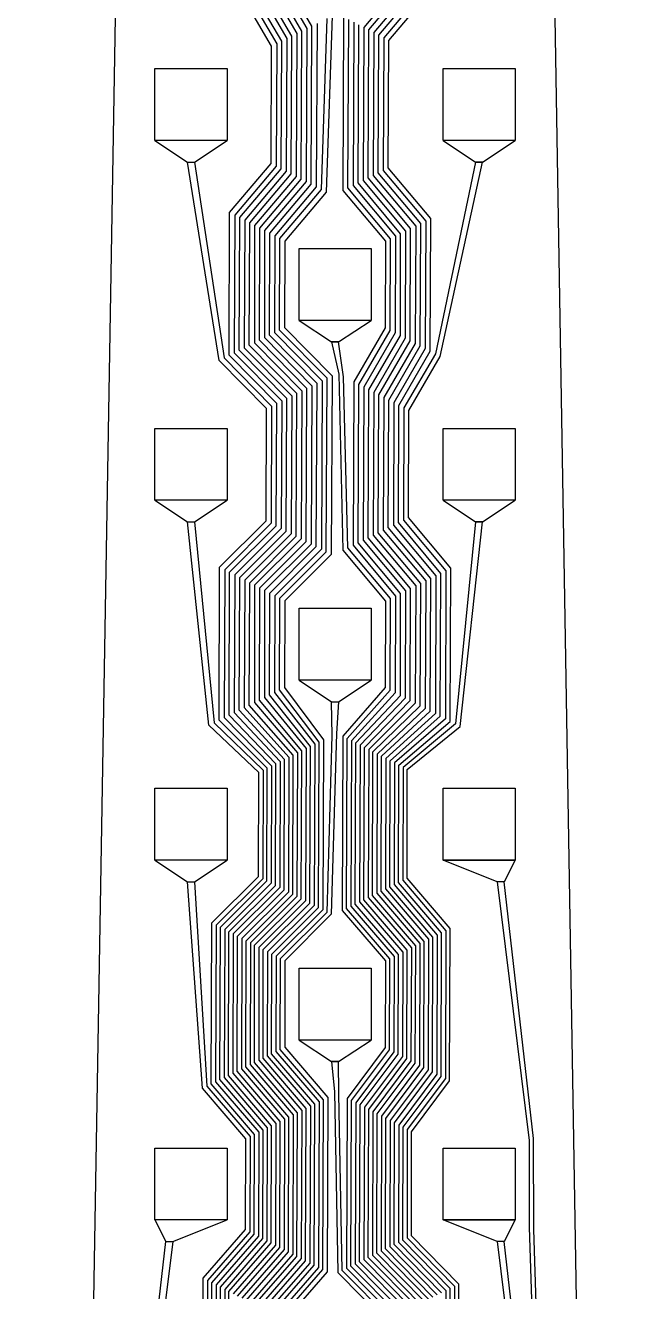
# Model space of a CAD drawing. Header units: inches. Extents: x 106592 to 209533, y 57057 to 74911.
# Drawn here: x 147996.9 to 148082.9, y 70668.2 to 70844.1 of the extents above; entities that cross this region are included whole.
import ezdxf

# ---------------------------------------------------------------- set-up
doc = ezdxf.new("R2010")
doc.units = ezdxf.units.IN
doc.header["$MEASUREMENT"] = 0
for name, color, linetype in [('metal', 221, 'Continuous'), ('nitride window', 40, 'Continuous'), ('profile', 140, 'Continuous')]:
    doc.layers.add(name, color=color, linetype=linetype)

msp = doc.modelspace()

# ---------------------------------------------------------------- linework, layer by layer
at = {"layer": 'metal'}
for points in [[(148029.99, 70665.72), (148035.86, 70672.47), (148035.95, 70693.64), (148029.95, 70700.64), (148029.99, 70715.72), (148036.46, 70722.16), (148036.55, 70743.94), (148030.85, 70751.09), (148030.88, 70765.25), (148037.35, 70771.7), (148037.45, 70794.39), (148030.85, 70801.09), (148030.88, 70815.25), (148036.66, 70822.06), (148036.75, 70844.04), (148032.25, 70851.79)], [(148028.75, 70850.04), (148033.25, 70842.29), (148033.18, 70823.86), (148027.41, 70817.05), (148027.35, 70799.34), (148033.95, 70792.64), (148033.88, 70773.5), (148027.41, 70767.05), (148027.35, 70749.34), (148033.55, 70742.44), (148033.48, 70723.71), (148027.01, 70717.26), (148026.95, 70699.14), (148032.95, 70692.14), (148032.89, 70674.02), (148027.01, 70667.26)], [(148027.6, 70666.95), (148033.48, 70673.71), (148033.55, 70692.44), (148027.55, 70699.44), (148027.6, 70716.95), (148034.08, 70723.4), (148034.15, 70742.74), (148028.05, 70749.69), (148028.1, 70766.69), (148034.57, 70773.14), (148034.65, 70792.99), (148028.05, 70799.69), (148028.1, 70816.69), (148033.88, 70823.5), (148033.95, 70842.64), (148029.45, 70850.39)], [(148030.15, 70850.74), (148034.65, 70842.99), (148034.57, 70823.14), (148028.79, 70816.33), (148028.75, 70800.04), (148035.35, 70793.34), (148035.27, 70772.78), (148028.79, 70766.33), (148028.75, 70750.04), (148034.75, 70743.04), (148034.67, 70723.09), (148028.2, 70716.64), (148028.15, 70699.74), (148034.15, 70692.74), (148034.08, 70673.4), (148028.2, 70666.64)], [(148028.79, 70666.33), (148034.67, 70673.09), (148034.75, 70693.04), (148028.75, 70700.04), (148028.79, 70716.33), (148035.27, 70722.78), (148035.35, 70743.34), (148029.45, 70750.39), (148029.49, 70765.97), (148035.96, 70772.42), (148036.05, 70793.69), (148029.45, 70800.39), (148029.49, 70815.97), (148035.27, 70822.78), (148035.35, 70843.34), (148030.85, 70851.09)], [(148031.55, 70851.44), (148036.05, 70843.69), (148035.96, 70822.42), (148030.18, 70815.61), (148030.15, 70800.74), (148036.75, 70794.04), (148036.66, 70772.06), (148030.18, 70765.61), (148030.15, 70750.74), (148035.95, 70743.64), (148035.86, 70722.47), (148029.39, 70716.02), (148029.35, 70700.34), (148035.35, 70693.34), (148035.27, 70672.78), (148029.39, 70666.02)], [(148049.71, 70850.67), (148043.93, 70843.86), (148043.85, 70822.59), (148049.75, 70815.54), (148049.71, 70800.67), (148045.32, 70793.14), (148045.25, 70773.29), (148051.15, 70766.24), (148051.1, 70749.95), (148044.63, 70743.5), (148044.55, 70722.94), (148050.55, 70715.94), (148050.5, 70700.25), (148045.22, 70693.19), (148045.15, 70673.24), (148051.75, 70666.54)], [(148052.35, 70666.84), (148045.75, 70673.54), (148045.82, 70692.88), (148051.1, 70699.95), (148051.15, 70716.24), (148045.15, 70723.24), (148045.22, 70743.19), (148051.79, 70749.59), (148051.85, 70766.59), (148045.95, 70773.64), (148046.02, 70792.78), (148050.4, 70800.31), (148050.45, 70815.89), (148044.55, 70822.94), (148044.63, 70843.5), (148050.4, 70850.31)], [(148051.1, 70849.95), (148045.32, 70843.14), (148045.25, 70823.29), (148051.15, 70816.24), (148051.1, 70799.95), (148046.71, 70792.42), (148046.65, 70773.99), (148052.55, 70766.94), (148052.49, 70749.22), (148045.82, 70742.88), (148045.75, 70723.54), (148051.75, 70716.54), (148051.69, 70699.64), (148046.41, 70692.57), (148046.35, 70673.84), (148052.95, 70667.14)], [(148025.15, 70648.24), (148025.22, 70668.19), (148031.1, 70674.95), (148031.15, 70691.24), (148025.15, 70698.24), (148025.22, 70718.19), (148031.69, 70724.64), (148031.75, 70741.54), (148025.25, 70748.29), (148025.32, 70768.14), (148031.79, 70774.59), (148031.85, 70791.59), (148025.25, 70798.29), (148025.32, 70818.14), (148031.1, 70824.95), (148031.15, 70841.24), (148026.65, 70848.99)], [(148027.35, 70849.34), (148031.85, 70841.59), (148031.79, 70824.59), (148026.02, 70817.78), (148025.95, 70798.64), (148032.55, 70791.94), (148032.49, 70774.22), (148026.02, 70767.78), (148025.95, 70748.64), (148032.35, 70741.84), (148032.29, 70724.33), (148025.82, 70717.88), (148025.75, 70698.54), (148031.75, 70691.54), (148031.69, 70674.64), (148025.82, 70667.88)], [(148026.41, 70667.57), (148032.29, 70674.33), (148032.35, 70691.84), (148026.35, 70698.84), (148026.41, 70717.57), (148032.89, 70724.02), (148032.95, 70742.14), (148026.65, 70748.99), (148026.71, 70767.42), (148033.18, 70773.86), (148033.25, 70792.29), (148026.65, 70798.99), (148026.71, 70817.42), (148032.49, 70824.22), (148032.55, 70841.94), (148028.05, 70849.69)], [(148053.55, 70667.44), (148046.95, 70674.14), (148047.01, 70692.26), (148052.29, 70699.33), (148052.35, 70716.84), (148046.35, 70723.84), (148046.41, 70742.57), (148053.18, 70748.86), (148053.25, 70767.29), (148047.35, 70774.34), (148047.41, 70792.05), (148051.79, 70799.59), (148051.85, 70816.59), (148045.95, 70823.64), (148046.02, 70842.78), (148051.79, 70849.59)], [(148052.49, 70849.22), (148046.71, 70842.42), (148046.65, 70823.99), (148052.55, 70816.94), (148052.49, 70799.22), (148048.1, 70791.69), (148048.05, 70774.69), (148053.95, 70767.64), (148053.88, 70748.5), (148047.01, 70742.26), (148046.95, 70724.14), (148052.95, 70717.14), (148052.89, 70699.02), (148047.6, 70691.95), (148047.55, 70674.44), (148054.15, 70667.74)], [(148054.75, 70668.04), (148048.15, 70674.74), (148048.2, 70691.64), (148053.48, 70698.71), (148053.55, 70717.44), (148047.55, 70724.44), (148047.6, 70741.95), (148054.57, 70748.14), (148054.65, 70767.99), (148048.75, 70775.04), (148048.79, 70791.33), (148053.18, 70798.86), (148053.25, 70817.29), (148047.35, 70824.34), (148047.41, 70842.05), (148053.18, 70848.86)], [(148031.18, 70665.1), (148037.05, 70671.86), (148037.15, 70694.24), (148031.15, 70701.24), (148031.18, 70715.1), (148037.65, 70721.55), (148037.75, 70744.54), (148032.25, 70751.79), (148032.27, 70764.53), (148038.74, 70770.98), (148038.85, 70795.09), (148032.25, 70801.79), (148032.27, 70814.53), (148038.05, 70821.34), (148038.85, 70845.09)], [(148039.55, 70845.44), (148038.74, 70820.98), (148032.96, 70814.17), (148032.95, 70802.14), (148039.55, 70795.44), (148039.43, 70770.62), (148032.96, 70764.17), (148032.95, 70752.14), (148038.35, 70744.84), (148038.24, 70721.24), (148031.77, 70714.79), (148031.75, 70701.54), (148037.75, 70694.54), (148037.65, 70671.55), (148031.77, 70664.79)], [(148041.15, 70845.3), (148041.05, 70821.19), (148046.95, 70814.14), (148046.93, 70802.11), (148042.54, 70794.58), (148042.45, 70771.89), (148048.35, 70764.84), (148048.32, 70751.39), (148042.25, 70744.73), (148042.15, 70721.74), (148048.15, 70714.74), (148048.12, 70701.49), (148042.84, 70694.42), (148042.75, 70672.04), (148049.35, 70665.34)], [(148049.95, 70665.64), (148043.35, 70672.34), (148043.44, 70694.12), (148048.72, 70701.18), (148048.75, 70715.04), (148042.75, 70722.04), (148042.84, 70744.42), (148049.02, 70751.03), (148049.05, 70765.19), (148043.15, 70772.24), (148043.24, 70794.22), (148047.63, 70801.75), (148047.65, 70814.49), (148041.75, 70821.54), (148041.85, 70844.94)], [(148037.45, 70844.39), (148037.35, 70821.7), (148031.57, 70814.89), (148031.55, 70801.44), (148038.15, 70794.74), (148038.05, 70771.34), (148031.57, 70764.89), (148031.55, 70751.44), (148037.15, 70744.24), (148037.05, 70721.86), (148030.58, 70715.41), (148030.55, 70700.94), (148036.55, 70693.94), (148036.46, 70672.16), (148030.58, 70665.41)], [(148042.54, 70844.58), (148042.45, 70821.89), (148048.35, 70814.84), (148048.32, 70801.39), (148043.93, 70793.86), (148043.85, 70772.59), (148049.75, 70765.54), (148049.71, 70750.67), (148043.44, 70744.12), (148043.35, 70722.34), (148049.35, 70715.34), (148049.31, 70700.87), (148044.03, 70693.81), (148043.95, 70672.64), (148050.55, 70665.94)], [(148051.15, 70666.24), (148044.55, 70672.94), (148044.63, 70693.5), (148049.91, 70700.56), (148049.95, 70715.64), (148043.95, 70722.64), (148044.03, 70743.81), (148050.4, 70750.31), (148050.45, 70765.89), (148044.55, 70772.94), (148044.63, 70793.5), (148049.02, 70801.03), (148049.05, 70815.19), (148043.15, 70822.24), (148043.24, 70844.22)], [(148023.95, 70647.64), (148024.03, 70668.81), (148029.91, 70675.56), (148029.95, 70690.64), (148023.95, 70697.64), (148024.03, 70718.81), (148030.5, 70725.25), (148030.55, 70740.94), (148023.85, 70747.59), (148023.93, 70768.86), (148030.4, 70775.31), (148030.45, 70790.89), (148023.85, 70797.59), (148019.45, 70825.14), (148019.45, 70825.14), (148020.45, 70825.14), (148024.55, 70797.94), (148031.15, 70791.24), (148031.1, 70774.95), (148024.63, 70768.5), (148024.55, 70747.94), (148031.15, 70741.24), (148031.1, 70724.95), (148024.63, 70718.5), (148024.55, 70697.94), (148030.55, 70690.94), (148030.5, 70675.25), (148024.63, 70668.5), (148024.55, 70647.94)], [(148055.86, 70647.47), (148055.95, 70668.64), (148049.35, 70675.34), (148049.39, 70691.02), (148054.67, 70698.09), (148054.75, 70718.04), (148048.75, 70725.04), (148048.79, 70741.33), (148055.96, 70747.42), (148056.05, 70768.69), (148050.15, 70775.74), (148050.18, 70790.61), (148054.57, 70798.14), (148060.45, 70825.14), (148060.45, 70825.14), (148059.45, 70825.14), (148053.88, 70798.5), (148049.49, 70790.97), (148049.45, 70775.39), (148055.35, 70768.34), (148055.27, 70747.78), (148048.2, 70741.64), (148048.15, 70724.74), (148054.15, 70717.74), (148054.08, 70698.4), (148048.79, 70691.33), (148048.75, 70675.04), (148055.35, 70668.34), (148055.27, 70647.78)], [(148048.75, 70665.04), (148042.15, 70671.74), (148042.25, 70694.73), (148047.53, 70701.8), (148047.55, 70714.44), (148041.55, 70721.44), (148041.65, 70745.04), (148047.63, 70751.75), (148047.65, 70764.49), (148041.75, 70771.54), (148041.15, 70795.3), (148040.45, 70800.14), (148040.45, 70800.14), (148039.45, 70800.14), (148040.46, 70795.66), (148041.05, 70771.19), (148046.95, 70764.14), (148046.93, 70752.11), (148041.05, 70745.35), (148040.95, 70721.14), (148046.95, 70714.14), (148046.93, 70702.11), (148041.65, 70695.04), (148041.55, 70671.44), (148048.15, 70664.74)], [(148022.75, 70647.04), (148022.84, 70669.42), (148028.72, 70676.18), (148028.75, 70690.04), (148022.75, 70697.04), (148022.84, 70719.42), (148029.31, 70725.87), (148029.35, 70740.34), (148022.45, 70746.89), (148019.45, 70775.14), (148019.45, 70775.14), (148020.45, 70775.14), (148023.15, 70747.24), (148029.95, 70740.64), (148029.91, 70725.56), (148023.44, 70719.12), (148023.35, 70697.34), (148029.35, 70690.34), (148029.31, 70675.87), (148023.44, 70669.12), (148023.35, 70647.34)], [(148057.05, 70646.86), (148057.15, 70669.24), (148050.55, 70675.94), (148050.58, 70690.41), (148055.86, 70697.47), (148055.95, 70718.64), (148049.95, 70725.64), (148049.99, 70740.72), (148057.35, 70746.7), (148060.45, 70775.14), (148060.45, 70775.14), (148059.45, 70775.14), (148056.66, 70747.06), (148049.39, 70741.02), (148049.35, 70725.34), (148055.35, 70718.34), (148055.27, 70697.78), (148049.99, 70690.72), (148049.95, 70675.64), (148056.55, 70668.94), (148056.46, 70647.16)], [(148032.37, 70664.48), (148038.24, 70671.24), (148038.35, 70694.84), (148032.35, 70701.84), (148032.37, 70714.48), (148038.84, 70720.93), (148039.55, 70745.44), (148039.45, 70750.14), (148039.45, 70750.14), (148040.45, 70750.14), (148040.15, 70745.74), (148039.43, 70720.62), (148032.96, 70714.17), (148032.96, 70702.15), (148038.95, 70695.14), (148038.84, 70670.93), (148032.96, 70664.17)], [(148021.55, 70646.44), (148021.65, 70670.04), (148027.53, 70676.8), (148027.55, 70689.44), (148021.55, 70696.44), (148019.45, 70725.14), (148019.45, 70725.14), (148020.45, 70725.14), (148022.15, 70696.74), (148028.15, 70689.74), (148028.12, 70676.49), (148022.25, 70669.73), (148022.15, 70646.74)], [(148068.72, 70640.1), (148067.55, 70676.84), (148067.53, 70689.48), (148063.45, 70725.14), (148063.45, 70725.14), (148062.45, 70725.14), (148066.93, 70689.17), (148066.93, 70677.15), (148068.12, 70639.79)], [(148047.55, 70664.44), (148040.95, 70671.14), (148040.46, 70695.66), (148040.45, 70700.14), (148040.45, 70700.14), (148039.45, 70700.14), (148039.86, 70695.97), (148040.35, 70670.84), (148046.95, 70664.14)], [(148012.37, 70639.48), (148016.45, 70675.14), (148016.45, 70675.14), (148017.45, 70675.14), (148012.96, 70639.17)], [(148067.53, 70639.48), (148063.45, 70675.14), (148063.45, 70675.14), (148062.45, 70675.14), (148066.93, 70639.17)]]:
    msp.add_lwpolyline(points, dxfattribs=at)
for points in [[(148014.95, 70838.14), (148024.95, 70838.14), (148024.95, 70828.14), (148014.95, 70828.14)], [(148054.95, 70838.14), (148064.95, 70838.14), (148064.95, 70828.14), (148054.95, 70828.14)], [(148024.95, 70828.14), (148014.95, 70828.14), (148019.45, 70825.14), (148020.45, 70825.14), (148024.95, 70828.14)], [(148064.95, 70828.14), (148054.95, 70828.14), (148059.45, 70825.14), (148060.45, 70825.14), (148064.95, 70828.14)], [(148034.95, 70813.14), (148044.95, 70813.14), (148044.95, 70803.14), (148034.95, 70803.14)], [(148044.95, 70803.14), (148034.95, 70803.14), (148039.45, 70800.14), (148040.45, 70800.14), (148044.95, 70803.14)], [(148014.95, 70788.14), (148024.95, 70788.14), (148024.95, 70778.14), (148014.95, 70778.14)], [(148054.95, 70788.14), (148064.95, 70788.14), (148064.95, 70778.14), (148054.95, 70778.14)], [(148024.95, 70778.14), (148014.95, 70778.14), (148019.45, 70775.14), (148020.45, 70775.14), (148024.95, 70778.14)], [(148064.95, 70778.14), (148054.95, 70778.14), (148059.45, 70775.14), (148060.45, 70775.14), (148064.95, 70778.14)], [(148034.95, 70763.14), (148044.95, 70763.14), (148044.95, 70753.14), (148034.95, 70753.14)], [(148044.95, 70753.14), (148034.95, 70753.14), (148039.45, 70750.14), (148040.45, 70750.14), (148044.95, 70753.14)], [(148014.95, 70738.14), (148024.95, 70738.14), (148024.95, 70728.14), (148014.95, 70728.14)], [(148054.95, 70738.14), (148064.95, 70738.14), (148064.95, 70728.14), (148054.95, 70728.14)], [(148024.95, 70728.14), (148014.95, 70728.14), (148019.45, 70725.14), (148020.45, 70725.14), (148024.95, 70728.14)], [(148054.95, 70728.14), (148064.95, 70728.14), (148063.45, 70725.14), (148062.45, 70725.14), (148054.95, 70728.14)], [(148034.95, 70713.14), (148044.95, 70713.14), (148044.95, 70703.14), (148034.95, 70703.14)], [(148044.95, 70703.14), (148034.95, 70703.14), (148039.45, 70700.14), (148040.45, 70700.14), (148044.95, 70703.14)], [(148014.95, 70688.14), (148024.95, 70688.14), (148024.95, 70678.14), (148014.95, 70678.14)], [(148054.95, 70688.14), (148064.95, 70688.14), (148064.95, 70678.14), (148054.95, 70678.14)], [(148024.95, 70678.14), (148014.95, 70678.14), (148016.45, 70675.14), (148017.45, 70675.14), (148024.95, 70678.14)], [(148054.95, 70678.14), (148064.95, 70678.14), (148063.45, 70675.14), (148062.45, 70675.14), (148054.95, 70678.14)]]:
    msp.add_lwpolyline(points, close=True, dxfattribs=at)
at = {"layer": 'nitride window'}
for points in [[(148014.95, 70838.14), (148024.95, 70838.14), (148024.95, 70828.14), (148014.95, 70828.14)], [(148054.95, 70838.14), (148064.95, 70838.14), (148064.95, 70828.14), (148054.95, 70828.14)], [(148034.95, 70813.14), (148044.95, 70813.14), (148044.95, 70803.14), (148034.95, 70803.14)], [(148014.95, 70788.14), (148024.95, 70788.14), (148024.95, 70778.14), (148014.95, 70778.14)], [(148054.95, 70788.14), (148064.95, 70788.14), (148064.95, 70778.14), (148054.95, 70778.14)], [(148034.95, 70763.14), (148044.95, 70763.14), (148044.95, 70753.14), (148034.95, 70753.14)], [(148014.95, 70738.14), (148024.95, 70738.14), (148024.95, 70728.14), (148014.95, 70728.14)], [(148054.95, 70738.14), (148064.95, 70738.14), (148064.95, 70728.14), (148054.95, 70728.14)], [(148034.95, 70713.14), (148044.95, 70713.14), (148044.95, 70703.14), (148034.95, 70703.14)], [(148014.95, 70688.14), (148024.95, 70688.14), (148024.95, 70678.14), (148014.95, 70678.14)], [(148054.95, 70688.14), (148064.95, 70688.14), (148064.95, 70678.14), (148054.95, 70678.14)]]:
    msp.add_lwpolyline(points, close=True, dxfattribs=at)
at = {"layer": 'profile'}
msp.add_lwpolyline([(148039.95, 71116.74), (148014.95, 70988.14), (148010.95, 70938.14), (147996.95, 70098.14), (147997.45, 67408.07), (148082.44, 67408.07), (148082.95, 70098.14), (148068.95, 70938.14), (148064.95, 70988.14)], close=True, dxfattribs=at)

doc.saveas('drawing.dxf')
